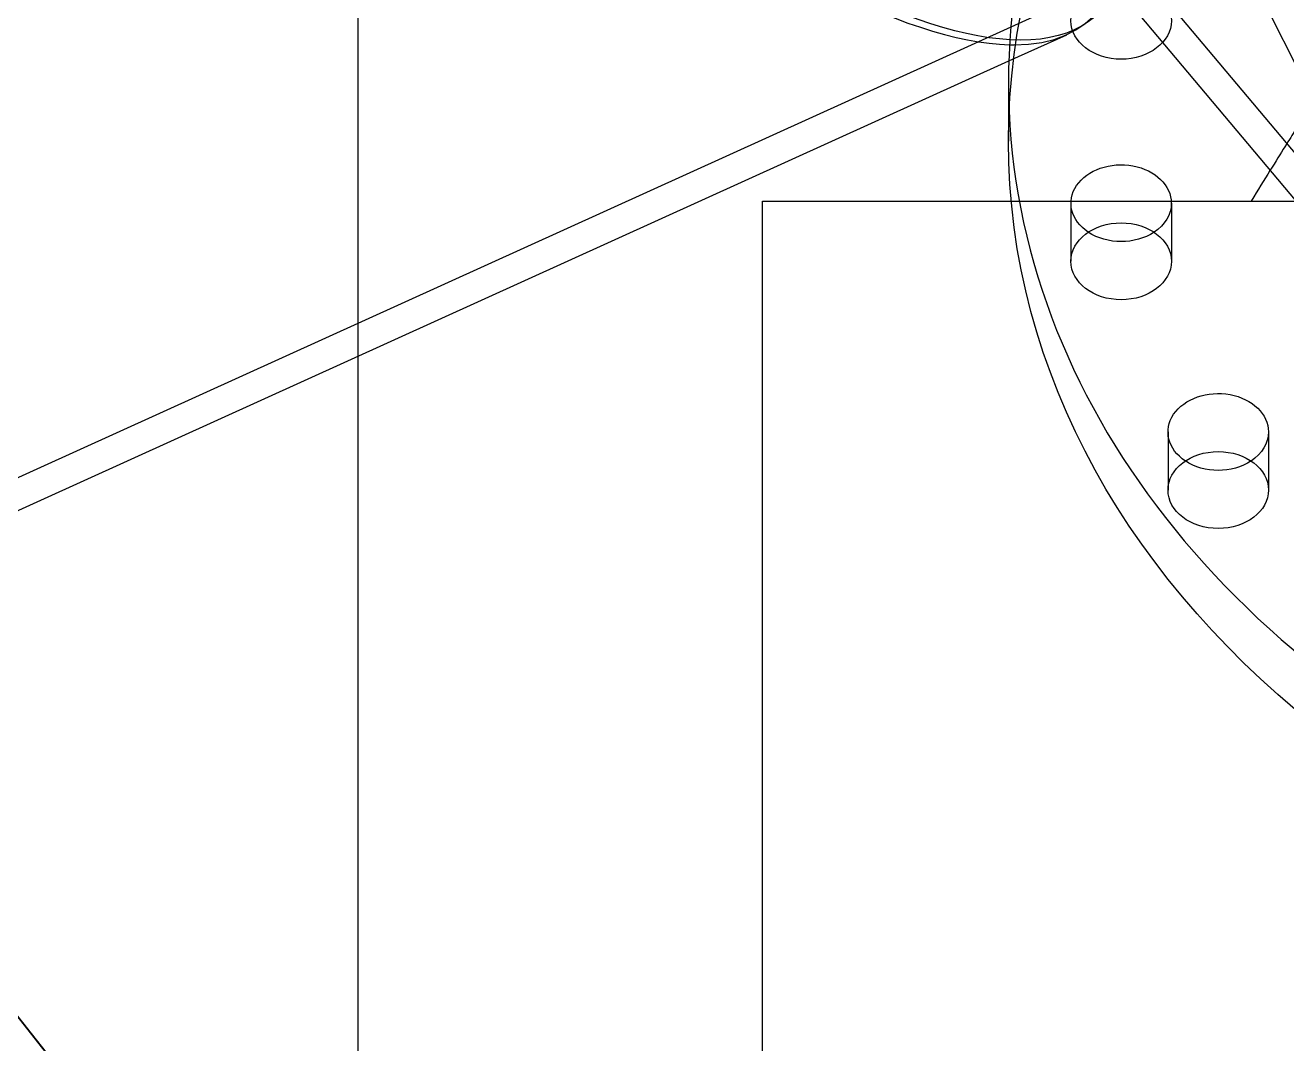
# Model space of a CAD drawing. Header units: metres. Extents: x 0 to 63075, y 0 to 44550.
# Drawn here: x 40642.7 to 41041.7, y 30448.7 to 30770.9 of the extents above; entities that cross this region are included whole.
import ezdxf

# ---------------------------------------------------------------- set-up
doc = ezdxf.new("R2010")
doc.units = ezdxf.units.M
doc.header["$LTSCALE"] = 75
doc.layers.add('SDM', color=7, linetype='Continuous')
doc.layers.add('SL1', color=8, linetype='Continuous')

# ---------------------------------------------------------------- blocks, each defined once
blk = doc.blocks.new('A$Cf33ee68d')
at = {"layer": 'SL1', "extrusion": (2.28848e-17, 1, 0)}
for p, q in [((16527, 2799.63), (17030.21, 2161.57)), ((17030.21, 2161.57), (16527, 2799.63)), ((17065.03, 2103.9), (17065.03, 2618.9)), ((17193.03, 2511.9), (18278.03, 2511.9)), ((17193.03, 1553.9), (17193.03, 2511.9))]:
    blk.add_line(p, q, dxfattribs=at)
at = {"layer": 'SL1', "extrusion": (-1.9916e-16, 1, 0)}
for p, q in [((17364.69, 2548.92), (17305.91, 2666.22)), ((17413.97, 2464.44), (17278.6, 2625.77)), ((17406.69, 2458.33), (17308.56, 2575.28)), ((16900.26, 2398.55), (17285.31, 2573.23)), ((17270.89, 2556.22), (17289.25, 2564.55)), ((16904.2, 2389.88), (17270.89, 2556.22)), ((17270.78, 2549.28), (17270.78, 2530.9)), ((17290.56, 2511.23), (17290.56, 2492.85)), ((17322.31, 2511.23), (17322.31, 2492.85)), ((17321.26, 2438.86), (17321.26, 2420.48)), ((17353.01, 2438.86), (17353.01, 2420.48))]:
    blk.add_line(p, q, dxfattribs=at)
at = {"layer": 'SL1'}
for centre, major_axis, ratio, start_param, end_param in [((17042.67, 2852.91), (253.5, -283.89), 0.262003, -0.229822, 3.168274), ((17044.65, 2854.68), (247.42, -277.08), 0.262003, -4.942211, 1.340974), ((17044.65, 2854.68), (247.42, -277.08), 0.262003, -0.229822, 6.053363), ((17042.67, 2852.91), (-253.5, 283.89), 0.262003, 0.026682, 2.900902), ((16702.64, 2549.28), (-232.62, 260.51), 0.262003, -0.73718, 3.878772), ((17620.03, 2530.9), (-349.25, 0), 0.766044, -3.141592653589794, 3.141592653589792), ((17620.03, 2549.28), (349.25, 0), 0.766044, 0, 3.141593), ((17620.03, 2852.91), (-380.6, 0), 0.766044, 0.366545, 1.570796), ((17306.43, 2568.95), (-15.88, 0), 0.766044, -3.141592653589794, 3.141592653589792), ((17042.67, 2852.91), (253.5, -283.89), 0.262003, -0.240691, -0.229822), ((17620.03, 2549.28), (-349.25, 0), 0.766044, 0, 3.141593), ((17306.43, 2492.85), (-15.88, 0), 0.766044, -3.141592653589794, 3.141592653589792), ((17337.13, 2420.48), (-15.88, 0), 0.766044, -3.141592653589794, 3.141592653589792)]:
    blk.add_ellipse(centre, major_axis=major_axis, ratio=ratio, start_param=start_param, end_param=end_param, dxfattribs=at)
at = {"layer": 'SL1', "extrusion": (0, 0, -1)}
for centre, major_axis, ratio, start_param, end_param in [((17044.65, 2854.68), (253.77, -284.19), 0.262003, 0.25645, 3.141593), ((17044.65, 2854.68), (253.77, -284.19), 0.262003, -1.340974, 0.25645), ((17620.03, 2854.68), (381, 0), 0.766044, 0.179205, 2.962388), ((17620.03, 2536.04), (254, 0), 0.766044, 0, 3.497303), ((17306.43, 2511.23), (-15.87, 0), 0.766044, -0.856952, 3.141593), ((17306.43, 2511.23), (15.87, 0), 0.766044, 0, 0.856952), ((17306.43, 2511.23), (-15.87, 0), 0.766044, -2.284641, -0.856952), ((17337.13, 2438.86), (-15.88, 0), 0.766044, -0.856952, 3.141593), ((17337.13, 2438.86), (15.88, 0), 0.766044, 0, 0.856952), ((17337.13, 2438.86), (-15.87, 0), 0.766044, -2.284641, -0.856952)]:
    blk.add_ellipse(centre, major_axis=major_axis, ratio=ratio, start_param=start_param, end_param=end_param, dxfattribs=at)
at = {"layer": 'SL1'}
blk.add_open_spline([(17363.03, 2536.68), (17363.03, 2536.68), (17362.5, 2535.86), (17359.88, 2531.73), (17357.06, 2527.28), (17351.69, 2518.62), (17349.7, 2515.38), (17347.58, 2511.9)], degree=3, knots=[442.352877, 442.352877, 442.352877, 442.352877, 464.172136, 464.172136, 499.379109, 499.379109, 517.190315, 517.190315, 517.190315, 517.190315], dxfattribs=at)

msp = doc.modelspace()

# ---------------------------------------------------------------- block references
at = {"layer": 'SDM'}
msp.add_blockref('A$Cf33ee68d', (23682.93, 28203.37), dxfattribs=at)

doc.saveas('drawing.dxf')
